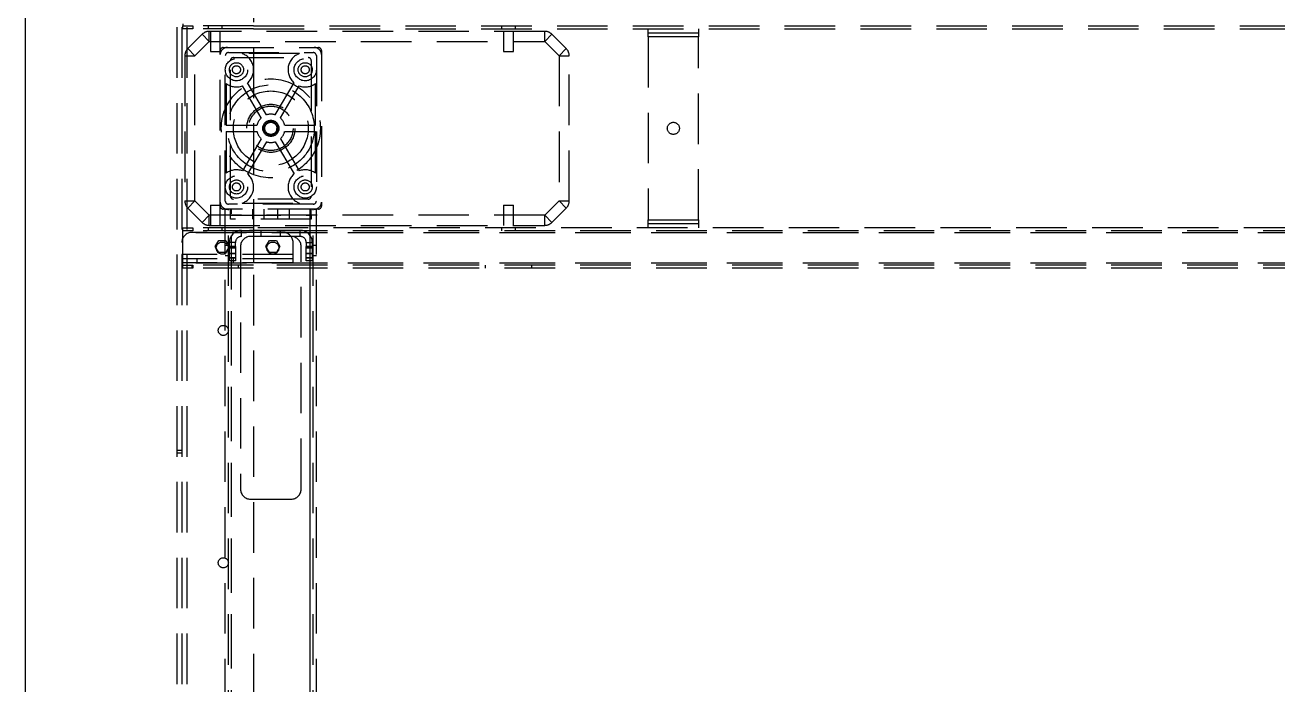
# Model space of a CAD drawing. Header units: millimetres. Extents: x -429 to 14753, y -632 to 5751.
# Drawn here: x 5475 to 6094, y 1008 to 1335 of the extents above; entities that cross this region are included whole.
import ezdxf

# ---------------------------------------------------------------- set-up
doc = ezdxf.new("R2010")
doc.units = ezdxf.units.MM
doc.header["$LTSCALE"] = 100
doc.linetypes.add('HIDDEN', pattern=[0.375, 0.25, -0.125])

msp = doc.modelspace()

# ---------------------------------------------------------------- linework, layer by layer
at = {"color": 7, "linetype": 'Continuous', "lineweight": -3}
msp.add_line((5475, 1633.4), (5475, 933.4), dxfattribs=at)
at = {"color": 7, "linetype": 'HIDDEN', "lineweight": -3}
for p, q in [((5550, 1633.4), (5550, 933.4)), ((5552.5, 1633.4), (5552.5, 933.4)), ((5555, 1633.4), (5555, 933.4)), ((5555, 1633.4), (5555, 933.4)), ((5588, 1623.4), (5588, 943.4)), ((5553, 1335.15), (5553, 1334.15)), ((5553, 1332.65), (5553, 1334.15)), ((5553, 1334.15), (5558, 1334.15)), ((5558, 1332.65), (5553, 1332.65)), ((5558, 1334.15), (5558, 1332.65)), ((5588, 1334.15), (5558, 1334.15)), ((5588, 1332.65), (5558, 1332.65)), ((5565.5, 1334.15), (5565.5, 1332.65)), ((5572.5, 1332.65), (5572.5, 1334.15)), ((5588, 1334.15), (7162, 1334.15)), ((5588, 1332.65), (6515, 1332.65)), ((5710.5, 1334.15), (5710.5, 1332.65)), ((5717.5, 1332.65), (5717.5, 1334.15)), ((5783, 1328.65), (5783, 1332.65)), ((5808, 1332.65), (5808, 1328.65)), ((5562.53, 1329.94), (5555.46, 1322.87)), ((5559, 1319.33), (5566.07, 1326.4)), ((5566.07, 1326.4), (5562.53, 1329.94)), ((5731.93, 1331.4), (5566.07, 1331.4)), ((5566.07, 1326.4), (5566.07, 1331.4)), ((5566.07, 1326.4), (5731.93, 1326.4)), ((5566.6, 1331.4), (5566.6, 1321.4)), ((5571.4, 1321.4), (5571.4, 1331.4)), ((5711.6, 1331.4), (5711.6, 1321.4)), ((5716.4, 1321.4), (5716.4, 1331.4)), ((5731.93, 1326.4), (5731.93, 1331.4)), ((5731.93, 1326.4), (5735.46, 1329.94)), ((5731.93, 1326.4), (5739, 1319.33)), ((5742.53, 1322.87), (5735.46, 1329.94)), ((5783, 1330.65), (5808, 1330.65)), ((5808, 1328.65), (5783, 1328.65)), ((5783, 1328.65), (5783, 1238.15)), ((5808, 1328.65), (5783, 1328.65)), ((5808, 1238.15), (5808, 1328.65)), ((5554, 1319.33), (5554, 1247.47)), ((5554, 1319.33), (5559, 1319.33)), ((5559, 1319.33), (5555.46, 1322.87)), ((5559, 1247.47), (5559, 1319.33)), ((5566.6, 1321.4), (5571.4, 1321.4)), ((5571.5, 1244.9), (5571.5, 1321.9)), ((5573, 1323.4), (5620, 1323.4)), ((5574, 1247.4), (5574, 1319.4)), ((5575.5, 1320.9), (5617.5, 1320.9)), ((5610.63, 1320.4), (5582.37, 1320.4)), ((5619, 1319.4), (5619, 1247.4)), ((5621.5, 1321.9), (5621.5, 1244.9)), ((5711.6, 1321.4), (5716.4, 1321.4)), ((5739, 1319.33), (5742.53, 1322.87)), ((5739, 1319.33), (5744, 1319.33)), ((5739, 1319.33), (5739, 1247.47)), ((5744, 1247.47), (5744, 1319.33)), ((5576.5, 1249.9), (5576.5, 1316.9)), ((5578, 1318.4), (5615, 1318.4)), ((5616.5, 1316.9), (5616.5, 1249.9)), ((5574.5, 1305.53), (5574.5, 1284.9)), ((5591.75, 1288.54), (5582.44, 1304.43)), ((5594.34, 1290.06), (5585.02, 1305.94)), ((5598.66, 1290.06), (5607.97, 1305.94)), ((5601.25, 1288.54), (5610.56, 1304.43)), ((5618.5, 1284.9), (5618.5, 1305.53)), ((5574.5, 1284.9), (5589.66, 1284.9)), ((5603.34, 1284.9), (5618.5, 1284.9)), ((5574.5, 1281.9), (5589.66, 1281.9)), ((5574.5, 1281.9), (5574.5, 1261.28)), ((5591.75, 1278.26), (5582.44, 1262.38)), ((5594.34, 1276.75), (5585.02, 1260.86)), ((5596.5, 1280.4), (5596.5, 1279.86)), ((5598.66, 1276.75), (5607.97, 1260.86)), ((5601.25, 1278.26), (5610.56, 1262.38)), ((5603.34, 1281.9), (5618.5, 1281.9)), ((5618.5, 1261.28), (5618.5, 1281.9)), ((5554, 1247.47), (5559, 1247.47)), ((5555.46, 1243.94), (5559, 1247.47)), ((5566.07, 1240.4), (5559, 1247.47)), ((5566.6, 1245.4), (5571.4, 1245.4)), ((5566.6, 1245.4), (5566.6, 1235.4)), ((5571.4, 1235.4), (5571.4, 1245.4)), ((5617.5, 1245.9), (5575.5, 1245.9)), ((5615, 1248.4), (5578, 1248.4)), ((5582.37, 1246.4), (5610.63, 1246.4)), ((5711.6, 1245.4), (5716.4, 1245.4)), ((5711.6, 1245.4), (5711.6, 1235.4)), ((5716.4, 1235.4), (5716.4, 1245.4)), ((5739, 1247.47), (5731.93, 1240.4)), ((5739, 1247.47), (5744, 1247.47)), ((5742.53, 1243.94), (5739, 1247.47)), ((5555.46, 1243.94), (5562.53, 1236.87)), ((5562.53, 1236.87), (5566.07, 1240.4)), ((5731.93, 1240.4), (5566.07, 1240.4)), ((5566.07, 1235.4), (5566.07, 1240.4)), ((5620, 1243.4), (5573, 1243.4)), ((5574, 883.4), (5574, 1243.4)), ((5575.6, 455.4), (5575.6, 1243.4)), ((5576.5, 1240.4), (5576.5, 1243.4)), ((5576.5, 1240.4), (5616.5, 1240.4)), ((5576.5, 1238.4), (5576.5, 1240.4)), ((5577, 455.4), (5577, 1243.4)), ((5577, 455.4), (5577, 1243.4)), ((5577, 455.4), (5577, 1243.4)), ((5577, 866.09), (5577, 1243.4)), ((5587.5, 1243.4), (5587.5, 1238.4)), ((5593.1, 1243.4), (5593.1, 1238.4)), ((5599.9, 1238.4), (5599.9, 1243.4)), ((5605.5, 1243.4), (5605.5, 1238.4)), ((5616, 455.4), (5616, 1243.4)), ((5616, 455.4), (5616, 1243.4)), ((5616, 455.4), (5616, 1243.4)), ((5616, 883.4), (5616, 1243.4)), ((5616.5, 1240.4), (5616.5, 1243.4)), ((5616.5, 1240.4), (5616.5, 1238.4)), ((5617.4, 455.4), (5617.4, 1243.4)), ((5619, 883.4), (5619, 1243.4)), ((5735.46, 1236.87), (5731.93, 1240.4)), ((5731.93, 1235.4), (5731.93, 1240.4)), ((5735.46, 1236.87), (5742.53, 1243.94)), ((5553, 1232.65), (5553, 1234.15)), ((5553, 1234.15), (5558, 1234.15)), ((5558, 1232.65), (5553, 1232.65)), ((5553, 1231.65), (5553, 1232.65)), ((5558, 1234.15), (5558, 1232.65)), ((5588, 1234.15), (5558, 1234.15)), ((5588, 1232.65), (5558, 1232.65)), ((5565.5, 1234.15), (5565.5, 1232.65)), ((5566.07, 1235.4), (5731.93, 1235.4)), ((5572.5, 1232.65), (5572.5, 1234.15)), ((5616.5, 1238.4), (5576.5, 1238.4)), ((5582, 1229.9), (5582, 1232.9)), ((5611, 1232.9), (5582, 1232.9)), ((5582, 1229.9), (5582, 1232.9)), ((6515, 1234.15), (5588, 1234.15)), ((7162, 1232.65), (5588, 1232.65)), ((5591.75, 1229.9), (5591.75, 1232.9)), ((5601.25, 1229.9), (5601.25, 1232.9)), ((5611, 1229.9), (5611, 1232.9)), ((5611, 1229.9), (5611, 1232.9)), ((5710.5, 1234.15), (5710.5, 1232.65)), ((5717.5, 1232.65), (5717.5, 1234.15)), ((5783, 1238.15), (5808, 1238.15)), ((5783, 1234.15), (5783, 1238.15)), ((5783, 1238.15), (5808, 1238.15)), ((5808, 1236.15), (5783, 1236.15)), ((5808, 1238.15), (5808, 1234.15)), ((7197, 1231.65), (5553, 1231.65)), ((7197, 1231.65), (5553, 1231.65)), ((5553, 1216.65), (5553, 1231.65)), ((5602.5, 1231.9), (5557.5, 1231.9)), ((5569.03, 1224.9), (5570.77, 1227.9)), ((5570.77, 1227.9), (5574.23, 1227.9)), ((5574.23, 1227.9), (5575.96, 1224.9)), ((5579, 1226.9), (5576, 1226.9)), ((5576, 1224.97), (5576, 1226.9)), ((5579, 1226.9), (5576, 1226.9)), ((5579, 1224.97), (5579, 1226.9)), ((5611, 1229.9), (5582, 1229.9)), ((7162, 1231.65), (5588, 1231.65)), ((5588, 1231.65), (5588, 1216.65)), ((7162, 1231.65), (5588, 1231.65)), ((5594.03, 1224.9), (5595.77, 1227.9)), ((5595.77, 1227.9), (5599.23, 1227.9)), ((5599.23, 1227.9), (5600.96, 1224.9)), ((5607.5, 1220.9), (5607.5, 1226.9)), ((5614, 1226.9), (5617, 1226.9)), ((5614, 1226.9), (5614, 1224.97)), ((5614, 1226.9), (5617, 1226.9)), ((5617, 1226.9), (5617, 1224.97)), ((5607.5, 1220.9), (5552.5, 1220.9)), ((5607.5, 1220.9), (5552.5, 1220.9)), ((5607.5, 1220.9), (5552.5, 1220.9)), ((5607.5, 1220.9), (5552.5, 1220.9)), ((5570.77, 1221.9), (5569.03, 1224.9)), ((5574.23, 1221.9), (5570.77, 1221.9)), ((5575.6, 1225.4), (5574, 1225.4)), ((5574, 1220.4), (5575.6, 1220.4)), ((5575.96, 1224.9), (5574.23, 1221.9)), ((5576, 1224.97), (5579, 1224.97)), ((5576, 1221.44), (5576, 1224.97)), ((5579, 1224.97), (5576, 1224.97)), ((5579, 1224.15), (5576, 1224.15)), ((5576, 1221.65), (5579, 1221.65)), ((5579, 1221.44), (5576, 1221.44)), ((5576, 1219.37), (5576, 1221.44)), ((5576, 1221.44), (5579, 1221.44)), ((5579, 1224.97), (5579, 1221.44)), ((5579, 1221.44), (5579, 1219.37)), ((5581.5, 1224.9), (5581.5, 1104.9)), ((5595.77, 1221.9), (5594.03, 1224.9)), ((5599.23, 1221.9), (5595.77, 1221.9)), ((5600.96, 1224.9), (5599.23, 1221.9)), ((5607.5, 1216.9), (5607.5, 1220.9)), ((5611.5, 1104.9), (5611.5, 1224.9)), ((5614, 1224.97), (5617, 1224.97)), ((5614, 1221.44), (5614, 1224.97)), ((5617, 1224.97), (5614, 1224.97)), ((5617, 1224.15), (5614, 1224.15)), ((5614, 1221.65), (5617, 1221.65)), ((5617, 1221.44), (5614, 1221.44)), ((5614, 1219.37), (5614, 1221.44)), ((5614, 1221.44), (5617, 1221.44)), ((5617, 1224.97), (5617, 1221.44)), ((5617, 1221.44), (5617, 1219.37)), ((5619, 1225.4), (5617.4, 1225.4)), ((5617.4, 1220.4), (5619, 1220.4)), ((5607.5, 1218.9), (5552.5, 1218.9)), ((5607.5, 1216.9), (5552.5, 1216.9)), ((7197, 1216.65), (5553, 1216.65)), ((7197, 1216.65), (5553, 1216.65)), ((5553, 1215.65), (5553, 1216.65)), ((5553, 1214.15), (5553, 1215.65)), ((5553, 1215.65), (5558, 1215.65)), ((5558, 1214.15), (5553, 1214.15)), ((5557.5, 1215.65), (5557.5, 1214.15)), ((5558, 1215.65), (5558, 1214.15)), ((5588, 1215.65), (5558, 1215.65)), ((5588, 1214.15), (5558, 1214.15)), ((5560, 1218.9), (5560, 1216.9)), ((5576, 1219.37), (5579, 1219.37)), ((5576, 1217.9), (5576, 1219.37)), ((5579, 1219.37), (5576, 1219.37)), ((5579, 1217.9), (5576, 1217.9)), ((5578, 1216.9), (5578, 1218.9)), ((5579, 1219.37), (5579, 1217.9)), ((5580.5, 1214.15), (5580.5, 1215.65)), ((7162, 1216.65), (5588, 1216.65)), ((7162, 1216.65), (5588, 1216.65)), ((7162, 1215.65), (5588, 1215.65)), ((7162, 1214.15), (5588, 1214.15)), ((5614, 1219.37), (5617, 1219.37)), ((5614, 1217.9), (5614, 1219.37)), ((5617, 1219.37), (5614, 1219.37)), ((5617, 1217.9), (5614, 1217.9)), ((5617, 1219.37), (5617, 1217.9)), ((5702.5, 1215.65), (5702.5, 1214.15)), ((5725.5, 1214.15), (5725.5, 1215.65)), ((5552.5, 1123.98), (5550, 1123.98)), ((5550, 1122.83), (5552.5, 1122.83)), ((5586.5, 1099.9), (5606.5, 1099.9))]:
    msp.add_line(p, q, dxfattribs=at)
at = {"color": 7, "linetype": 'HIDDEN', "lineweight": -3, "flags": 128}
msp.add_lwpolyline([(5596.5, 1279.86), (5595.14, 1280.13), (5593.99, 1280.9), (5593.23, 1282.05), (5592.96, 1283.4), (5593.23, 1284.76), (5593.99, 1285.91), (5595.14, 1286.67), (5596.5, 1286.94), (5597.85, 1286.67), (5599, 1285.91), (5599.77, 1284.76), (5600.04, 1283.4), (5599.77, 1282.05), (5599, 1280.9), (5597.85, 1280.13), (5596.5, 1279.86), (5596.5, 1279.86)], dxfattribs=at)
msp.add_lwpolyline([(5596.5, 1279.86), (5595.14, 1280.13), (5593.99, 1280.9), (5593.23, 1282.05), (5592.96, 1283.4), (5593.23, 1284.76), (5593.99, 1285.91), (5595.14, 1286.67), (5596.5, 1286.94), (5597.85, 1286.67), (5599, 1285.91), (5599.77, 1284.76), (5600.04, 1283.4), (5599.77, 1282.05), (5599, 1280.9), (5597.85, 1280.13), (5596.5, 1279.86), (5596.5, 1279.86)], dxfattribs=at)
at = {"color": 7, "linetype": 'HIDDEN', "lineweight": -3}
for centre, radius in [((5579.5, 1312.4), 5.5), ((5579.5, 1312.4), 3.5), ((5579.5, 1312.4), 2), ((5613.5, 1312.4), 5.5), ((5613.5, 1312.4), 3.5), ((5613.5, 1312.4), 2), ((5596.5, 1283.4), 24.5), ((5596.5, 1283.4), 21.5), ((5596.5, 1283.4), 18.5), ((5596.5, 1283.4), 11.9), ((5596.5, 1283.4), 11), ((5596.5, 1283.4), 4), ((5596.5, 1283.4), 3), ((5795.5, 1283.4), 3), ((5579.5, 1254.4), 5.5), ((5579.5, 1254.4), 3.5), ((5613.5, 1254.4), 5.5), ((5613.5, 1254.4), 3.5), ((5579.5, 1254.4), 2), ((5613.5, 1254.4), 2), ((5572.5, 1224.15), 3), ((5597.5, 1224.15), 3), ((5573, 1183.4), 2.5), ((5573, 1068.4), 2.5)]:
    msp.add_circle(centre, radius, dxfattribs=at)
for centre, radius, start, end in [((5566.07, 1326.4), 5, 90, 135), ((5731.93, 1326.4), 5, 45, 90), ((5559, 1319.33), 5, 135, 180), ((5573, 1321.9), 1.5, 90, 180), ((5575, 1319.9), 3.5, 90, 180), ((5575.5, 1319.4), 1.5, 90, 180), ((5579.5, 1312.4), 8.5, 310.54337, 70.25008), ((5613.5, 1312.4), 8.5, 109.74992, 229.45663), ((5617.5, 1319.4), 1.5, 0, 90), ((5618, 1319.9), 3.5, 0, 90), ((5620, 1321.9), 1.5, 0, 90), ((5739, 1319.33), 5, 0, 45), ((5578, 1316.9), 1.5, 90, 180), ((5615, 1316.9), 1.5, 0, 90), ((5579.5, 1312.4), 8.5, 233.96812, 290.21488), ((5613.5, 1312.4), 8.5, 249.78512, 306.03188), ((5596.5, 1283.4), 7, 132.75275, 167.62637), ((5596.5, 1283.4), 7, 71.9945, 108.0055), ((5596.5, 1283.4), 7, 12.37363, 47.24725), ((5596.5, 1283.4), 7, 192.37363, 227.24725), ((5596.5, 1283.4), 7, 251.9945, 288.0055), ((5596.5, 1283.4), 7, 312.75275, 347.62637), ((5579.5, 1254.4), 8.5, 69.78512, 126.03188), ((5579.5, 1254.4), 8.5, 289.74992, 49.45663), ((5613.5, 1254.4), 8.5, 130.54337, 250.25008), ((5613.5, 1254.4), 8.5, 53.96812, 110.21488), ((5559, 1247.47), 5, 180, 225), ((5575, 1246.9), 3.5, 180, 270), ((5575.5, 1247.4), 1.5, 180, 270), ((5578, 1249.9), 1.5, 180, 270), ((5615, 1249.9), 1.5, 270, 0), ((5617.5, 1247.4), 1.5, 270, 0), ((5618, 1246.9), 3.5, 270, 0), ((5739, 1247.47), 5, 315, 0), ((5573, 1244.9), 1.5, 180, 270), ((5620, 1244.9), 1.5, 270, 0), ((5566.07, 1240.4), 5, 225, 270), ((5582, 1226.9), 6, 90, 180), ((5611, 1226.9), 6, 0, 90), ((5731.93, 1240.4), 5, 270, 315), ((5557.5, 1226.9), 5, 90, 180), ((5582, 1226.9), 3, 90, 180), ((5586.5, 1224.9), 5, 90, 180), ((5602.5, 1226.9), 5, 0, 90), ((5606.5, 1224.9), 5, 0, 90), ((5611, 1226.9), 3, 0, 90), ((5586.5, 1104.9), 5, 180, 270), ((5606.5, 1104.9), 5, 270, 0)]:
    msp.add_arc(centre, radius, start, end, dxfattribs=at)
msp.add_open_spline([(5596.5, 1279.97), (5596.87, 1280.04), (5597.61, 1280.16), (5598.55, 1280.81), (5599.23, 1281.7), (5599.52, 1282.62), (5599.5, 1283.19), (5599.5, 1283.4)], degree=3, knots=[0, 0, 0, 0, 0.220659, 0.441326, 0.661891, 0.873003, 1, 1, 1, 1], dxfattribs=at)

doc.saveas('drawing.dxf')
